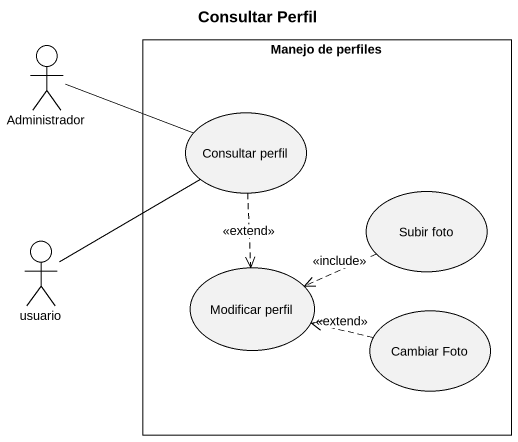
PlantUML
@startuml
title Consultar Perfil
rectangle "Manejo de perfiles" as Manejo_de_perfiles #FFFFFF {
  usecase "Consultar perfil" as Consultar_perfil
  usecase "Subir foto" as Subir_foto
  usecase "Modificar perfil" as Modificar_perfil
  usecase "Cambiar Foto" as Cambiar_Foto
}
actor Administrador
actor usuario
Administrador -right- Consultar_perfil
Consultar_perfil ..> Modificar_perfil : <<extend>>
Subir_foto .left.> Modificar_perfil : <<include>>
usuario -up- Consultar_perfil
Cambiar_Foto .left.> Modificar_perfil : <<extend>>
@enduml
